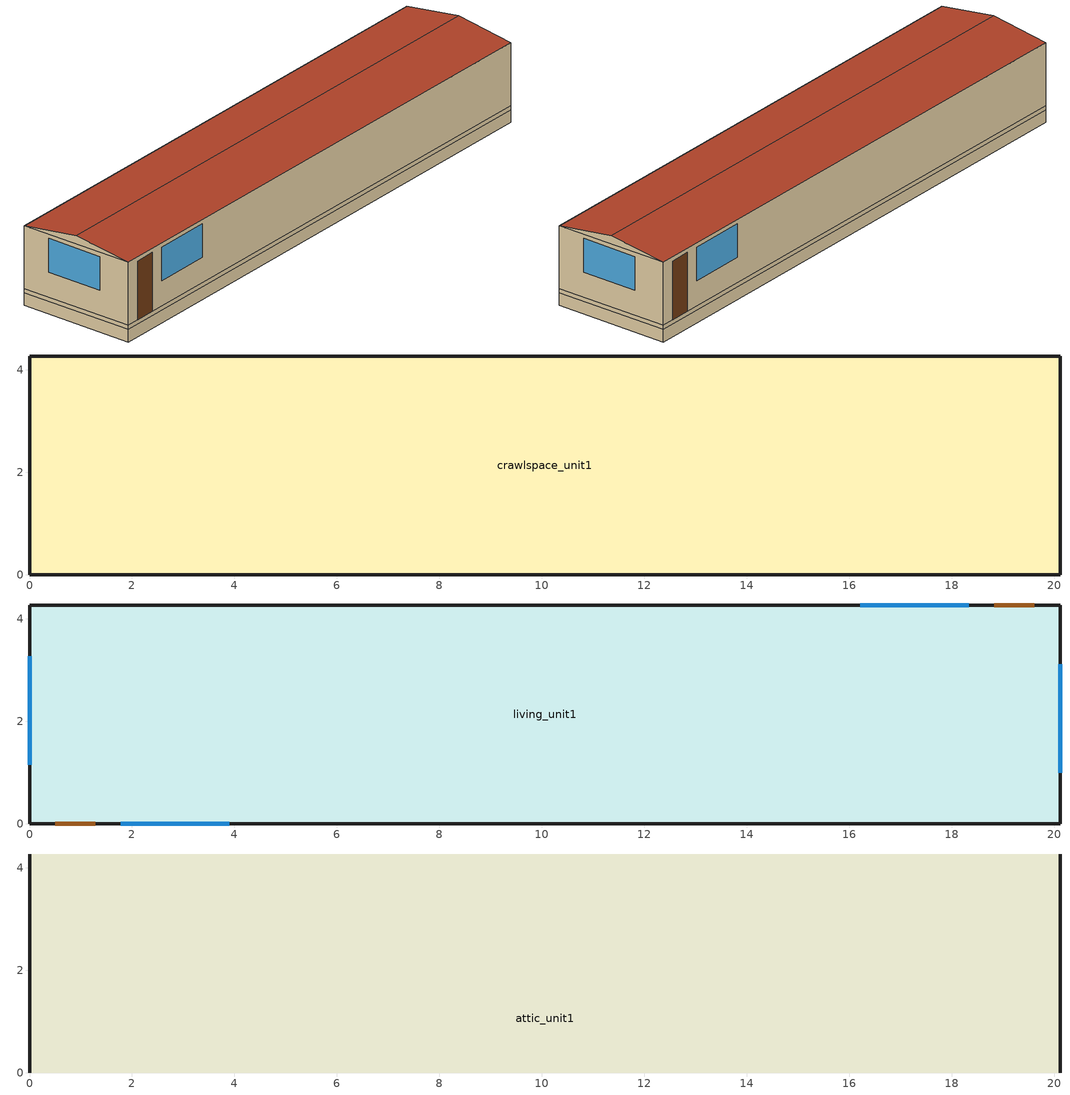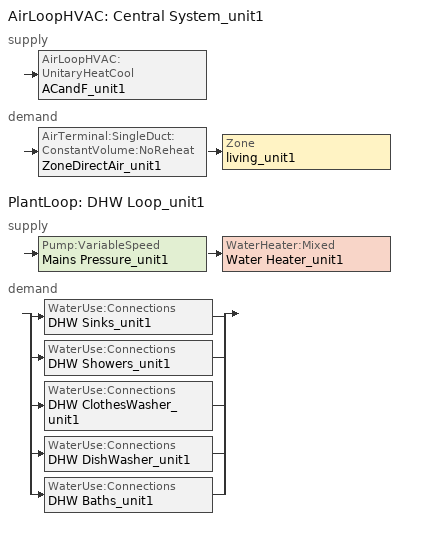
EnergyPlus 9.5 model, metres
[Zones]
crawlspace_unit1
 floor ground (Interior Floor): 0,0 0,4.27 20.11,4.27 20.11,0 z-0.46
 wall outside (Crawl Wall): 0,0 20.11,0 20.11,4.27 0,4.27 0,0 z0:0.15
 wall ground (Crawl Wall): 0,0 20.11,0 20.11,4.27 0,4.27 0,0 z-0.46:0
living_unit1
 floor to crawlspace_unit1 (Exterior Floor): 0,0 0,4.27 20.11,4.27 20.11,0 z0.15
 wall outside (Exterior Wall): 0,0 20.11,0 20.11,4.27 0,4.27 0,0 z0.15:2.44
 window (Exterior Window): 1.78,0 3.9,0 / 18.33,4.27 16.21,4.27 / 20.11,1 20.11,3.11 / 0,3.27 0,1.16 z1.07:2.29
 door (Exterior Door): 0.5,0 1.28,0 / 19.61,4.27 18.83,4.27 z0.15:2.29
 ceiling to attic_unit1 (Interior Ceiling): 0,0 20.11,0 20.11,4.27 0,4.27 z2.44
attic_unit1
 wall outside (Gable_end): 20.11,0,2.44 20.11,4.27,2.44 20.11,2.13,2.74; 0,4.27,2.44 0,0,2.44 0,2.13,2.74
 roof outside (Exterior Roof): 0,0,2.44 20.11,0,2.44 20.11,2.13,2.74 0,2.13,2.74; 20.11,4.27,2.44 0,4.27,2.44 0,2.13,2.74 20.11,2.13,2.74
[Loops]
AirLoopHVAC 'Central System_unit1'
 supply: AirLoopHVAC:UnitaryHeatCool 'ACandF_unit1'
 demand: AirTerminal:SingleDuct:ConstantVolume:NoReheat 'ZoneDirectAir_unit1' > Zone 'living_unit1'
PlantLoop 'DHW Loop_unit1'
 supply: Pump:VariableSpeed 'Mains Pressure_unit1' > WaterHeater:Mixed 'Water Heater_unit1'
 demand: split
  | WaterUse:Connections 'DHW Sinks_unit1'
  | WaterUse:Connections 'DHW Showers_unit1'
  | WaterUse:Connections 'DHW ClothesWasher_unit1'
  | WaterUse:Connections 'DHW DishWasher_unit1'
  | WaterUse:Connections 'DHW Baths_unit1'
[Building]
SW_Birmingham_NOPR_gasfurnace: North Axis {deg}=0; Terrain=Suburbs; Loads Convergence Tolerance Value {W}=0.04; Temperature Convergence Tolerance Value {deltaC}=0.4; Solar Distribution=FullExterior; Maximum Number of Warmup Days=25; Minimum Number of Warmup Days=6
[Site:WaterMainsTemperature]
Calculation Method=Correlation; Annual Average Outdoor Air Temperature {C}=16.95; Maximum Difference In Monthly Average Outdoor Air Temperatures {deltaC}=21.3
[Site:Location]
Birmingham Municipal Ap_AL_USA Design_Conditions: Latitude {deg}=33.57; Longitude {deg}=-86.75; Time Zone {hr}=-6; Elevation {m}=189
[SizingPeriod:DesignDay] Day of Month=21; Dry-Bulb Temperature Range Modifier Type=DefaultMultipliers; Humidity Condition Type=Wetbulb; Barometric Pressure {Pa}=99075; Rain Indicator=No; Snow Indicator=No; Daylight Saving Time Indicator=No
Name | Month | Day Type | Maximum Dry-Bulb Temperature {C} | Daily Dry-Bulb Temperature Range {deltaC} | Wetbulb or DewPoint at Maximum Dry-Bulb {C} | Wind Speed {m/s} | Wind Direction {deg} | Solar Model Indicator | Sky Clearness | ASHRAE Clear Sky Optical Depth for Beam Irradiance (taub) | ASHRAE Clear Sky Optical Depth for Diffuse Irradiance (taud)
Birmingham Municipal Ap Ann Htg 99.6% Condns DB | 1 | WinterDesignDay | -6.9 | 0 | -6.9 | 3.1 | 350 | ASHRAEClearSky | 0
Birmingham Municipal Ap Ann Clg .4% Condns DB=>MWB | 7 | SummerDesignDay | 35 | 10.3 | 24 | 3.5 | 330 | ASHRAETau |  | 0.583 | 1.723
[Material]
Name | Roughness | Thickness {m} | Conductivity {W/m-K} | Density {kg/m3} | Specific Heat {J/kg-K} | Solar Absorptance | Thermal Absorptance | Visible Absorptance
sheathing_consol_layer | Rough | 0.0127 | 0.0940184 | 685.008 | 1172.332
ceil_consol_layer | Rough | 0.18415 | 0.0706172 | 55.074 | 803.8848
floor_consol_layer | Rough | 0.18415 | 0.0564297 | 55.074 | 916.9311
wall_consol_layer | Rough | 0.0889 | 0.0579573 | 120.801 | 1036.26
Concrete_4in | Rough | 0.101498 | 1.312098 | 2242.8 | 465.2
Asphalt_shingle | MediumRough | 0.00633985 | 0.08186 | 1121.29 | 1255.2 | 0.75
cement_stucco | MediumSmooth | 0.01905 | 0.721 | 1865.58 | 878.64
syn_stucco | MediumSmooth | 0.003048 | 8.65E-02 | 400 | 878.64
Drywall_1/2in | MediumSmooth | 0.0127 | 0.16009 | 800.923 | 1087.84
OSB_5/8in | MediumSmooth | 0.015875 | 0.1163 | 544.627 | 1213.36
Plywood_3/4in | Rough | 0.01905 | 0.115458 | 544.68 | 674.54 | 0.7 | 0.9 | 0.7
Carpet_n_pad | MediumSmooth | 0.0254001 | 0.0601314 | 32.0369 | 836.8 | 0.7 | 0.9 | 0.7
OSB_1/2in | MediumSmooth | 0.0127 | 0.1163 | 544.627 | 1213.36 | 0.7 | 0.9 | 0.7
door_const | Smooth | 0.0317022 | 0.0720096 | 512.64 | 767.58
Std Wood 6inch | MediumSmooth | 0.15 | 0.12 | 540 | 1210 | 0.7 | 0.9 | 0.7
[Construction]
Exterior Wall: syn_stucco, sheathing_consol_layer, wall_consol_layer, Drywall_1/2in
InteriorFurnishings: Std Wood 6inch
Exterior Floor: floor_consol_layer
Interior Floor: Plywood_3/4in, Carpet_n_pad
Interior Ceiling: ceil_consol_layer, Drywall_1/2in
Exterior Roof: Asphalt_shingle, OSB_1/2in
Exterior Window: Glass
Exterior Door: door_const
Gable_end: cement_stucco, Bldg_paper_felt, OSB_5/8in, Air_4_in_vert, Drywall_1/2in
window_w_blinds: Glass, int_blind
crawl wall: Concrete_4in
[Material:NoMass]
Bldg_paper_felt: Roughness=Smooth; Thermal Resistance {m2-K/W}=0.0105666
[Material:AirGap]
Air_4_in_vert: Thermal Resistance {m2-K/W}=0.158499
[WindowMaterial:SimpleGlazingSystem]
Glass: U-Factor {W/m2-K}=6.132888; Solar Heat Gain Coefficient=0.7; Visible Transmittance=0.88
[WindowMaterial:Blind]
int_blind: Slat Orientation=Horizontal; Slat Width {m}=0.025; Slat Separation {m}=0.01875; Slat Thickness {m}=0.001; Slat Angle {deg}=45; Slat Conductivity {W/m-K}=221; Slat Beam Solar Transmittance=0; Front Side Slat Beam Solar Reflectance=0.5; Back Side Slat Beam Solar Reflectance=0.5; Slat Diffuse Solar Transmittance=0; Front Side Slat Diffuse Solar Reflectance=0.5; Back Side Slat Diffuse Solar Reflectance=0.5; Slat Beam Visible Transmittance=0; Front Side Slat Beam Visible Reflectance=0.5; Back Side Slat Beam Visible Reflectance=0.5; Slat Diffuse Visible Transmittance=0; Front Side Slat Diffuse Visible Reflectance=0.5; Back Side Slat Diffuse Visible Reflectance=0.5; Slat Infrared Hemispherical Transmittance=0; Front Side Slat Infrared Hemispherical Emissivity=0.9; Back Side Slat Infrared Hemispherical Emissivity=0.9; Blind to Glass Distance {m}=0.05; Blind Top Opening Multiplier=0.5; Blind Bottom Opening Multiplier=0.5; Blind Left Side Opening Multiplier=0.5; Blind Right Side Opening Multiplier=0.5
[Zone] Multiplier=1
living_unit1; attic_unit1; crawlspace_unit1
[InternalMass]
Internalmass_unit1: Construction=InteriorFurnishings; Zone or ZoneList=living_unit1; Surface Area {m2}=3.84841
[WindowShadingControl]
Shades-living_unit1: Zone=living_unit1; Shading Type=InteriorBlind; Construction with Shading=window_w_blinds; Shading Control Type=OnIfScheduleAllows; Schedule=shading_2012iecc; Shading Control Is Scheduled=Yes; Glare Control Is Active=No; Multiple Surface Control Type=Sequential; Fenestration Surface 1=Window_ldf_1.unit1; Fenestration Surface 2=Window_ldb_1.unit1; Fenestration Surface 3=Window_sdr_1.unit1; Fenestration Surface 4=Window_sdl_1.unit1
[GroundHeatTransfer:Control]
gtp_control: Run Basement Preprocessor=no; Run Slab Preprocessor=yes
[GroundHeatTransfer:Slab:Materials]
NMAT: Number of materials=2; ALBEDO: Surface Albedo: No Snow=0.16; ALBEDO: Surface Albedo: Snow=0.4; EPSLW: Surface Emissivity: No Snow=0.9; EPSLW: Surface Emissivity: Snow=0.9; Z0: Surface Roughness: No Snow {cm}=0.75; Z0: Surface Roughness: Snow {cm}=0.05; HIN: Indoor HConv: Downward Flow {W/m2-K}=6; HIN: Indoor HConv: Upward {W/m2-K}=9
[GroundHeatTransfer:Slab:MatlProps]
RHO: Slab Material density {kg/m3}=2300; RHO: Soil Density {kg/m3}=1200; CP: Slab CP {J/kg-K}=650; CP: Soil CP {J/kg-K}=1200; TCON: Slab k {W/m-K}=0.9; TCON: Soil k {W/m-K}=1
[GroundHeatTransfer:Slab:BoundConds]
EVTR: Is surface evapotranspiration modeled=FALSE; FIXBC: is the lower boundary at a fixed temperature=TRUE; TDEEPin {C}=10; USRHflag: Is the ground surface h specified by the user?=FALSE
[GroundHeatTransfer:Slab:BldgProps]
IYRS: Number of years to iterate=10; Shape: Slab shape=0; HBLDG: Building height {m}=4; TIN1: January Indoor Average Temperature Setpoint {C}=22.22; TIN2: February Indoor Average Temperature Setpoint {C}=22.22; TIN3: March Indoor Average Temperature Setpoint {C}=22.22; TIN4: April Indoor Average Temperature Setpoint {C}=22.22; TIN5: May Indoor Average Temperature Setpoint {C}=22.22; TIN6: June Indoor Average Temperature Setpoint {C}=23.88; TIN7: July Indoor Average Temperature Setpoint {C}=23.88; TIN8: August Indoor Average Temperature Setpoint {C}=23.88; TIN9: September Indoor Average Temperature Setpoint {C}=23.88; TIN10: October Indoor Average Temperature Setpoint {C}=22.22; TIN11: November Indoor Average Temperature Setpoint {C}=22.22; TIN12: December Indoor Average Temperature Setpoint {C}=22.22; TINAmp: Daily Indoor sine wave variation amplitude {deltaC}=0; ConvTol: Convergence Tolerance=0.1
[GroundHeatTransfer:Slab:Insulation]
RINS: R value of under slab insulation {m2-K/W}=0; DINS: Width of strip of under slab insulation {m}=0; RVINS: R value of vertical insulation {m2-K/W}=0; ZVINS: Depth of vertical insulation {m}=1.5; IVINS: Flag: Is there vertical insulation=0
[GroundHeatTransfer:Slab:EquivalentSlab]
APRatio: The area to perimeter ratio for this slab {m}=2.84365; SLABDEPTH: Thickness of slab on grade {m}=0.1; CLEARANCE: Distance from edge of slab to domain edge {m}=15; ZCLEARANCE: Distance from bottom of slab to domain bottom {m}=15
[GroundHeatTransfer:Basement:SimParameters]
F: Multiplier for the ADI solution=0.1; IYRS: Maximum number of yearly iterations:=15
[GroundHeatTransfer:Basement:MatlProps]
NMAT: Number of materials in this domain=6; Density for Foundation Wall {kg/m3}=2243; density for Floor Slab {kg/m3}=2243; density for Ceiling {kg/m3}=311; density for Soil {kg/m3}=1500; density for Gravel {kg/m3}=2000; density for Wood {kg/m3}=449; Specific heat for foundation wall {J/kg-K}=880; Specific heat for floor slab {J/kg-K}=880; Specific heat for ceiling {J/kg-K}=1530; Specific heat for soil {J/kg-K}=840; Specific heat for gravel {J/kg-K}=720; Specific heat for wood {J/kg-K}=1530; Thermal conductivity for foundation wall {W/m-K}=1.4; Thermal conductivity for floor slab {W/m-K}=1.4; Thermal conductivity for ceiling {W/m-K}=0.09; thermal conductivity for soil {W/m-K}=1.1; thermal conductivity for gravel {W/m-K}=1.9; thermal conductivity for wood {W/m-K}=0.12
[GroundHeatTransfer:Basement:Insulation]
REXT: R Value of any exterior insulation {m2-K/W}=1.761e-05; INSFULL: Flag: Is the wall fully insulated?=True
[GroundHeatTransfer:Basement:SurfaceProps]
ALBEDO: Surface albedo for No snow conditions=0.16; ALBEDO: Surface albedo for snow conditions=0.4; EPSLN: Surface emissivity No Snow=0.94; EPSLN: Surface emissivity with Snow=0.86; VEGHT: Surface roughness No snow conditions {cm}=6; VEGHT: Surface roughness Snow conditions {cm}=0.25; PET: Flag, Potential evapotranspiration on?=False
[GroundHeatTransfer:Basement:BldgData]
DWALL: Wall thickness {m}=0.2; DSLAB: Floor slab thickness {m}=0.243828; DGRAVXY: Width of gravel pit beside basement wall {m}=0.3; DGRAVZN: Gravel depth extending above the floor slab {m}=0.2; DGRAVZP: Gravel depth below the floor slab {m}=0.1
[GroundHeatTransfer:Basement:Interior]
COND: Flag: Is the basement conditioned?=True; HIN: Downward convection only heat transfer coefficient {W/m2-K}=0.92; HIN: Upward convection only heat transfer coefficient {W/m2-K}=4.04; HIN: Horizontal convection only heat transfer coefficient {W/m2-K}=3.08; HIN: Downward combined (convection and radiation) heat transfer coefficient {W/m2-K}=6.13; HIN: Upward combined (convection and radiation) heat transfer coefficient {W/m2-K}=9.26; HIN: Horizontal combined (convection and radiation) heat transfer coefficient {W/m2-K}=8.29
[GroundHeatTransfer:Basement:ComBldg]
January average temperature {C}=21; February average temperature {C}=21; March average temperature {C}=21; April average temperature {C}=21; May average temperature {C}=24; June average temperature {C}=24; July average temperature {C}=24; August average temperature {C}=24; September average temperature {C}=24; October average temperature {C}=24; November average temperature {C}=21; December average temperature {C}=21; Daily variation sine wave amplitude {deltaC}=21
[GroundHeatTransfer:Basement:EquivSlab]
APRatio: The area to perimeter ratio for this slab {m}=18.949; EquivSizing: Flag=True
[GroundHeatTransfer:Basement:EquivAutoGrid]
CLEARANCE: Distance from outside of wall to edge of 3-D ground domain {m}=15; SlabDepth: Thickness of the floor slab {m}=0.1; BaseDepth: Depth of the basement wall below grade {m}=1.21914
[ThermostatSetpoint:DualSetpoint]
thermostat_living Dual SP Control: Heating Setpoint Temperature Schedule=heating_sch; Cooling Setpoint Temperature Schedule=cooling_sch
[AvailabilityManager:Scheduled]
System availability: Schedule=always_avail
[Sizing:Zone]
living_unit1: Zone Cooling Design Supply Air Temperature Input Method=SupplyAirTemperature; Zone Cooling Design Supply Air Temperature {C}=12; Zone Heating Design Supply Air Temperature Input Method=SupplyAirTemperature; Zone Heating Design Supply Air Temperature {C}=50; Zone Cooling Design Supply Air Humidity Ratio {kgWater/kgDryAir}=0.008; Zone Heating Design Supply Air Humidity Ratio {kgWater/kgDryAir}=0.008; Design Specification Outdoor Air Object=SZ_DSOA_living_unit1; Cooling Design Air Flow Method=DesignDay; Cooling Minimum Air Flow per Zone Floor Area {m3/s-m2}=0.000762; Heating Design Air Flow Method=DesignDay; Heating Maximum Air Flow per Zone Floor Area {m3/s-m2}=0.002032; Heating Maximum Air Flow {m3/s}=0.141576; Heating Maximum Air Flow Fraction=0.3; Account for Dedicated Outdoor Air System=No; Dedicated Outdoor Air System Control Strategy=NeutralSupplyAir; Dedicated Outdoor Air Low Setpoint Temperature for Design {C}=autosize; Dedicated Outdoor Air High Setpoint Temperature for Design {C}=autosize
[Sizing:System]
Central System_unit1: Type of Load to Size On=Sensible; Design Outdoor Air Flow Rate {m3/s}=autosize; Central Heating Maximum System Air Flow Ratio=1; Preheat Design Temperature {C}=7; Preheat Design Humidity Ratio {kgWater/kgDryAir}=0.008; Precool Design Temperature {C}=11; Precool Design Humidity Ratio {kgWater/kgDryAir}=0.008; Central Cooling Design Supply Air Temperature {C}=12; Central Heating Design Supply Air Temperature {C}=50; Type of Zone Sum to Use=NonCoincident; 100% Outdoor Air in Cooling=No; 100% Outdoor Air in Heating=No; Central Cooling Design Supply Air Humidity Ratio {kgWater/kgDryAir}=0.008; Central Heating Design Supply Air Humidity Ratio {kgWater/kgDryAir}=0.008; Cooling Supply Air Flow Rate Method=DesignDay; Heating Supply Air Flow Rate Method=DesignDay; Zone Maximum Outdoor Air Fraction=1; Cooling Design Capacity Method=CoolingDesignCapacity; Cooling Design Capacity {W}=autosize; Heating Design Capacity Method=HeatingDesignCapacity; Heating Design Capacity {W}=autosize; Central Cooling Capacity Control Method=OnOff
[ZoneControl:Thermostat]
Zone Thermostat_unit1: Zone or ZoneList=living_unit1; Control Type Schedule=zone_control_type; Control 1=thermostat_living Dual SP Control
[ZoneInfiltration:EffectiveLeakageArea] Schedule=always_avail; Stack Coefficient=0.00029; Wind Coefficient=0.000231
Name | Zone | Effective Air Leakage Area {cm2}
Living_ShermanGrimsrud_unit1 | living_unit1 | 204.397
AtticVent_unit1 | attic_unit1 | 370
CrawlVent_unit1 | crawlspace_unit1 | 370
[AirTerminal:SingleDuct:ConstantVolume:NoReheat]
ZoneDirectAir_unit1: Availability Schedule=always_avail; Maximum Air Flow Rate {m3/s}=autosize
[ZoneVentilation:DesignFlowRate]
Ventilation_unit1: Zone or ZoneList=living_unit1; Schedule=always_avail; Design Flow Rate Calculation Method=Flow/Zone; Design Flow Rate {m3/s}=0.0236139; Ventilation Type=Exhaust; Fan Pressure Rise {Pa}=0; Fan Total Efficiency=1; Constant Term Coefficient=1; Temperature Term Coefficient=0; Velocity Term Coefficient=0; Velocity Squared Term Coefficient=0; Minimum Indoor Temperature {C}=-100; Maximum Indoor Temperature {C}=100; Delta Temperature {deltaC}=-100; Minimum Outdoor Temperature {C}=-100; Maximum Outdoor Temperature {C}=100; Maximum Wind Speed {m/s}=40
[DesignSpecification:OutdoorAir]
SZ_DSOA_living_unit1: Outdoor Air Method=Flow/Zone; Outdoor Air Flow per Person {m3/s-person}=0; Outdoor Air Flow per Zone {m3/s}=0.0236139
[Coil:Cooling:DX:SingleSpeed]
DX Cooling Coil_unit1: Availability Schedule=always_avail; Gross Rated Total Cooling Capacity {W}=autosize; Gross Rated Sensible Heat Ratio=autosize; Gross Rated Cooling COP {W/W}=4.22072; Rated Air Flow Rate {m3/s}=autosize; Total Cooling Capacity Function of Temperature Curve=Cool-Cap-FT; Total Cooling Capacity Function of Flow Fraction Curve=ConstantCubic; Energy Input Ratio Function of Temperature Curve=Cool-EIR-FT; Energy Input Ratio Function of Flow Fraction Curve=ConstantCubic; Part Load Fraction Correlation Curve=Cool-PLF-fPLR
[Fan:OnOff]
Supply Fan_unit1: Availability Schedule=always_avail; Fan Total Efficiency=0.377; Pressure Rise {Pa}=400; Maximum Flow Rate {m3/s}=autosize; Motor Efficiency=0.65; Motor In Airstream Fraction=1
[AirLoopHVAC]
Central System_unit1: Design Supply Air Flow Rate {m3/s}=autosize
[AirLoopHVAC:UnitaryHeatCool]
ACandF_unit1: Availability Schedule=always_avail; Supply Air Fan Operating Mode Schedule=fan_cycle; Maximum Supply Air Temperature {C}=80; Cooling Supply Air Flow Rate {m3/s}=autosize; Heating Supply Air Flow Rate {m3/s}=autosize; No Load Supply Air Flow Rate {m3/s}=0; Controlling Zone or Thermostat Location=living_unit1; Supply Fan=Supply Fan_unit1; Fan Placement=BlowThrough; Heating Coil=Main gas Heating Coil_unit1; Cooling Coil=DX Cooling Coil_unit1; Dehumidification Control Type=None
[Coil:Heating:Fuel]
Main gas heating coil_unit1: Availability Schedule=always_avail; Fuel Type=NaturalGas; Burner Efficiency=0.8; Nominal Capacity {W}=autosize
[Zone equipment]
living_unit1: ZoneDirectAir_unit1
[People]
people_unit1: Zone or ZoneList=living_unit1; Number of People Schedule=Occupancy; Number of People Calculation Method=People; Number of People=2; Fraction Radiant=0; Sensible Heat Fraction=autocalculate; Activity Level Schedule=activity_sch; Enable ASHRAE 55 Comfort Warnings=No; Mean Radiant Temperature Calculation Type=ZoneAveraged
[Lights] Zone or ZoneList=living_unit1; Schedule=InteriorLighting; Design Level Calculation Method=Watts/Area; Return Air Fraction=0; Fraction Radiant=0.6; Fraction Visible=0.2; Fraction Replaceable=0
Name | Watts per Zone Floor Area {W/m2}
Living Hardwired Lighting1 | 2.72116
Living Plug-in Lighting1 | 0.680291
[Exterior:Lights]
Name | Schedule | Design Level {W}
Exterior-Lights_unit1 | ExteriorLighting | 30.589
Garage-Lights_unit1 | InteriorLighting | 13.9958
[ElectricEquipment]
IntGains1: Zone or ZoneList=living_unit1; Schedule=MiscPlugLoad; Design Level Calculation Method=Watts/Area; Watts per Zone Floor Area {W/m2}=7.58383; Fraction Latent=0; Fraction Radiant=0; Fraction Lost=0
[Pump:VariableSpeed]
Mains Pressure_unit1: Design Maximum Flow Rate {m3/s}=autosize; Design Pump Head {Pa}=1; Design Power Consumption {W}=0; Motor Efficiency=1; Fraction of Motor Inefficiencies to Fluid Stream=0; Coefficient 1 of the Part Load Performance Curve=0; Coefficient 2 of the Part Load Performance Curve=1; Coefficient 3 of the Part Load Performance Curve=0; Coefficient 4 of the Part Load Performance Curve=0; Design Minimum Flow Rate {m3/s}=0; Pump Control Type=Intermittent
[WaterHeater:Mixed]
Water Heater_unit1: Tank Volume {m3}=0.151416; Setpoint Temperature Schedule=dhw_setpt; Deadband Temperature Difference {deltaC}=2; Maximum Temperature Limit {C}=50; Heater Control Type=Cycle; Heater Maximum Capacity {W}=autosize; Heater Minimum Capacity {W}=0; Heater Ignition Minimum Flow Rate {m3/s}=0; Heater Fuel Type=naturalgas; Heater Thermal Efficiency=0.8; Ambient Temperature Indicator=Zone; Ambient Temperature Zone=living_unit1; Off Cycle Loss Coefficient to Ambient Temperature {W/K}=6.27714; Off Cycle Loss Fraction to Zone=1; On Cycle Loss Coefficient to Ambient Temperature {W/K}=6.27714; On Cycle Loss Fraction to Zone=1; Peak Use Flow Rate {m3/s}=0; Use Side Effectiveness=1; Source Side Effectiveness=1; Use Side Design Flow Rate {m3/s}=autosize; Source Side Design Flow Rate {m3/s}=0; Indirect Water Heating Recovery Time {hr}=1.5
[WaterHeater:Sizing]
Water Heater_unit1: Design Mode=ResidentialHUD-FHAMinimum; Number of Bedrooms=2; Number of Bathrooms=2
[Sizing:Plant]
DHW Loop_unit1: Loop Type=Heating; Design Loop Exit Temperature {C}=48.8889; Loop Design Temperature Difference {deltaC}=5.55556
[PlantLoop]
DHW Loop_unit1: Fluid Type=Water; Plant Equipment Operation Scheme=DHW Loop Operation_unit1; Maximum Loop Temperature {C}=100; Minimum Loop Temperature {C}=0; Maximum Loop Flow Rate {m3/s}=autosize; Minimum Loop Flow Rate {m3/s}=0; Plant Loop Volume {m3}=autocalculate; Load Distribution Scheme=Optimal
[PlantEquipmentList]
DHW Plant Equipment_unit1: Water Heater_unit1
[PlantEquipmentOperation:HeatingLoad]
DHW Control Scheme_unit1: Load Range 1 Lower Limit {W}=0; Load Range 1 Upper Limit {W}=1000000000000000; Range 1 Equipment List=DHW Plant Equipment_unit1
[PlantEquipmentOperationSchemes]
DHW Loop Operation_unit1: Control Scheme 1=DHW Control Scheme_unit1; Control Scheme 1 Schedule=always_avail
[SetpointManager:Scheduled]
DHW Loop Setpoint Manager_unit1: Control Variable=Temperature; Schedule=DHWSupplySetpoint; Setpoint Node or NodeList=DHW Supply Outlet Node_unit1
[WaterUse:Equipment]
Name | Peak Flow Rate {m3/s} | Flow Rate Fraction Schedule | Target Temperature Schedule
Clothes Washer_unit1 | 1.08128e-06 | ClothesWasher | CWWaterTempSchedule
Dishwasher_unit1 | 4.24457e-07 | Dishwasher | DWWaterTempSchedule
Sinks_unit1 | 7.1934e-05 | BA_sink_sch | SSBWaterTempSchedule
Showers_unit1 | 0.000141975 | BA_shower_sch | SSBWaterTempSchedule
Baths_unit1 | 0.00027764 | BA_bath_sch | SSBWaterTempSchedule
[WaterUse:Connections] Drain Water Heat Exchanger Type=None
Name | Water Use Equipment 1
DHW Sinks_unit1 | Sinks_unit1
DHW Showers_unit1 | Showers_unit1
DHW ClothesWasher_unit1 | Clothes Washer_unit1
DHW DishWasher_unit1 | Dishwasher_unit1
DHW Baths_unit1 | Baths_unit1
[Schedule:Compact]
BA_shower_sch: Through: 12/31, For: AllDays, Until: 1:00, 0.00170685, Until: 2:00, 0.000775839, Until: 3:00, 0.000465503, Until: 4:00, 0.000775839, Until: 5:00, 0.00217235, Until: 6:00, 0.00806872, Until: 7:00, 0.0183098, Until: 8:00, 0.0181546, Until: 9:00, 0.0147409, Until: 10:00, 0.0114824, Until: 11:00, 0.00931007, Until: 12:00, 0.00729289, Until: 13:00, 0.0052757, Until: 14:00, 0.00449987, Until: 15:00, 0.00403436, Until: 16:00, 0.00387919, Until: 17:00, 0.00465503, Until: 18:00, 0.00605154, Until: 19:00, 0.00651705, Until: 20:00, 0.00651705, Until: 21:00, 0.00651705, Until: 22:00, 0.00636188, Until: 23:00, 0.00449987, Until: 24:00, 0.00325852
BA_bath_sch: Through: 12/31, For: AllDays, Until: 1:00, 0.00015883, Until: 2:00, 7.94152e-05, Until: 3:00, 7.94152e-05, Until: 4:00, 7.94152e-05, Until: 5:00, 0.00015883, Until: 6:00, 0.000377222, Until: 7:00, 0.000913274, Until: 8:00, 0.00115152, Until: 9:00, 0.00131035, Until: 10:00, 0.00115152, Until: 11:00, 0.000913274, Until: 12:00, 0.000694883, Until: 13:00, 0.000615467, Until: 14:00, 0.000456637, Until: 15:00, 0.000456637, Until: 16:00, 0.000456637, Until: 17:00, 0.000774298, Until: 18:00, 0.000913274, Until: 19:00, 0.00152874, Until: 20:00, 0.00198538, Until: 21:00, 0.00198538, Until: 22:00, 0.00152874, Until: 23:00, 0.00131035, Until: 24:00, 0.000774298
BA_sink_sch: Through: 12/31, For: AllDays, Until: 1:00, 0.00382461, Until: 2:00, 0.0019123, Until: 3:00, 0.00136593, Until: 4:00, 0.00136593, Until: 5:00, 0.0019123, Until: 6:00, 0.00491736, Until: 7:00, 0.0114738, Until: 8:00, 0.0169376, Until: 9:00, 0.0180303, Until: 10:00, 0.0169376, Until: 11:00, 0.0147521, Until: 12:00, 0.0136593, Until: 13:00, 0.0133861, Until: 14:00, 0.0122934, Until: 15:00, 0.011747, Until: 16:00, 0.0112006, Until: 17:00, 0.0131129, Until: 18:00, 0.0177571, Until: 19:00, 0.020489, Until: 20:00, 0.0188499, Until: 21:00, 0.0155716, Until: 22:00, 0.0131129, Until: 23:00, 0.0109275, Until: 24:00, 0.00737603
activity_sch: Through: 12/31, For: AllDays, Until: 24:00, 117.28
zone_control_type: Through: 12/31, For: AllDays, Until 24:00, 4
shading_2012iecc: Through: 12/31, For: AllDays, Until 24:00, 0
dhw_setpt: Through: 12/31, For: AllDays, Until 24:00, 48
always_avail: Through: 12/31, For: AllDays, Until: 24:00, 1
heating_sch: Through: 12/31, For: AllDays, Until: 24:00, 22.22
cooling_sch: Through: 12/31, For: AllDays, Until: 24:00, 23.88
fan_cycle: Through: 12/31, For: AllDays, Until: 24:00, 0
[Schedule:Day:Hourly]
OccupancyDay: 1, 1, 1, 1, 1, 1, 1, 0.8831, 0.40861, 0.24189, 0.24189, 0.24189, 0.24189, 0.24189, 0.24189, 0.24189, 0.29498, 0.5531, 0.89693, 0.89693, 0.89693, 1, 1, 1
LightingDay: 0.0625, 0.0625, 0.0625, 0.0625, 0.1875, 0.390625, 0.4375, 0.390625, 0.171875, 0.117188, 0.117188, 0.117188, 0.117188, 0.117188, 0.117188, 0.203125, 0.4375, 0.609375, 0.820312, 0.984375, 1, 0.6875, 0.382812, 0.15625
ExteriorLightingDay: 1, 1, 1, 1, 1, 1, 0, 0, 0, 0, 0, 0, 0, 0, 0, 0, 0, 0, 1, 1, 1, 1, 1, 1
MiscPlugLoadDay: 0.60749, 0.559339, 0.552853, 0.545071, 0.524481, 0.585279, 0.676232, 0.718547, 0.60749, 0.517023, 0.529183, 0.529345, 0.520428, 0.538424, 0.568742, 0.600357, 0.710117, 0.862678, 0.936608, 0.966764, 1, 0.976654, 0.845169, 0.734436
DishwasherWeekday: 0.115923, 0.0515046, 0.0385907, 0.0257523, 0.0257523, 0.0772569, 0.154589, 0.231922, 0.438166, 0.489671, 0.425253, 0.360834, 0.309254, 0.34792, 0.283502, 0.270588, 0.283502, 0.373672, 0.65725, 0.837667, 0.683002, 0.502585, 0.335006, 0.231922
DishwasherWeekend: 0.124203, 0.0551835, 0.0413471, 0.0275917, 0.0275917, 0.0827752, 0.165631, 0.248487, 0.469464, 0.524647, 0.455628, 0.386608, 0.331344, 0.372772, 0.303752, 0.289915, 0.303752, 0.400363, 0.704196, 0.8975, 0.731788, 0.538484, 0.358935, 0.248487
DishwasherVacation; ClothesWasherVacation: 0, 0, 0, 0, 0, 0, 0, 0, 0, 0, 0, 0, 0, 0, 0, 0, 0, 0, 0, 0, 0, 0, 0, 0
ClothesWasherWeekday: 0.0796918, 0.0637364, 0.0318255, 0.0318255, 0.0637364, 0.0956473, 0.191295, 0.414585, 0.621921, 0.733609, 0.717653, 0.637876, 0.574054, 0.510318, 0.446496, 0.414585, 0.430541, 0.414585, 0.414585, 0.414585, 0.414585, 0.39863, 0.271072, 0.143514
ClothesWasherWeekend: 0.0974953, 0.0779754, 0.0389355, 0.0389355, 0.0779754, 0.117015, 0.234031, 0.507205, 0.76086, 0.8975, 0.87798, 0.78038, 0.702301, 0.624325, 0.546245, 0.507205, 0.526725, 0.507205, 0.507205, 0.507205, 0.507205, 0.487686, 0.33163, 0.175575
[Schedule:Week:Compact]
MiscPlugLoadWeek: For: AllDays, MiscPlugLoadDay
DishwasherWeek: For: Weekdays, DishwasherWeekday, For: CustomDay1, DishwasherVacation, For: AllOtherDays, DishwasherWeekend
ClothesWasherWeek: For: Weekdays, ClothesWasherWeekday, For: CustomDay1, ClothesWasherVacation, For: AllOtherDays, ClothesWasherWeekend
OccupancyWeek: AllDays, OccupancyDay
LightingProfileWeek: For: AllDays, LightingDay
ExteriorLightingProfileWeek: For: AllDays, ExteriorLightingDay
[Schedule:Year]
Occupancy: OccupancyWeek, 1, 1, 12, 31
InteriorLighting: LightingProfileWeek, 1, 1, 12, 31
ExteriorLighting: ExteriorLightingProfileWeek, 1, 1, 12, 31
MiscPlugLoad: MiscPlugLoadWeek, 1, 1, 12, 31
Dishwasher: DishwasherWeek, 1, 1, 12, 31
ClothesWasher: ClothesWasherWeek, 1, 1, 12, 31
[Schedule:Constant]
DWWaterTempSchedule; CWWaterTempSchedule; DHWSupplySetpoint: Temperature, 48.8889
SSBWaterTempSchedule: Temperature, 40.5556
[Curve:Biquadratic] Minimum Value of x=-100; Maximum Value of x=100; Minimum Value of y=-100; Maximum Value of y=100
Name | Coefficient1 Constant | Coefficient2 x | Coefficient3 x**2 | Coefficient4 y | Coefficient5 y**2 | Coefficient6 x*y
Cool-Cap-fT | 1.26489 | -0.035055 | 0.00211086 | -0.00152689 | -7.0308e-06 | -0.000469184
Cool-EIR-fT | 0.384024 | 0.0296967 | -0.00113293 | 0.00649067 | 0.000262699 | -0.000120722
[Curve:Cubic]
ConstantCubic: Coefficient1 Constant=1; Coefficient2 x=0; Coefficient3 x**2=0; Coefficient4 x**3=0; Minimum Value of x=-100; Maximum Value of x=100
[Curve:Quadratic]
Cool-PLF-fPLR: Coefficient1 Constant=0.801414; Coefficient2 x=0.237447; Coefficient3 x**2=-0.0393773; Minimum Value of x=0; Maximum Value of x=1; Minimum Curve Output=0.7; Maximum Curve Output=1
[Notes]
Acknowledgement: These building energy models were created under funding from
the US Department of Energy’s Building Technologies Office for providing energy
analyses in support of the federal rulemaking process for updating the Energy
Conservation Standards for Manufactured Housing. All assumptions and details
related to energy modeling, including software, climate locations and overall
modeling methodology are detailed in Chapter 7 of the Technical Support Document
associated with the Final Rule. This document was published in May 2022 and can
be accessed from the rule docket (EERE-2009-BT-BC-0021).
